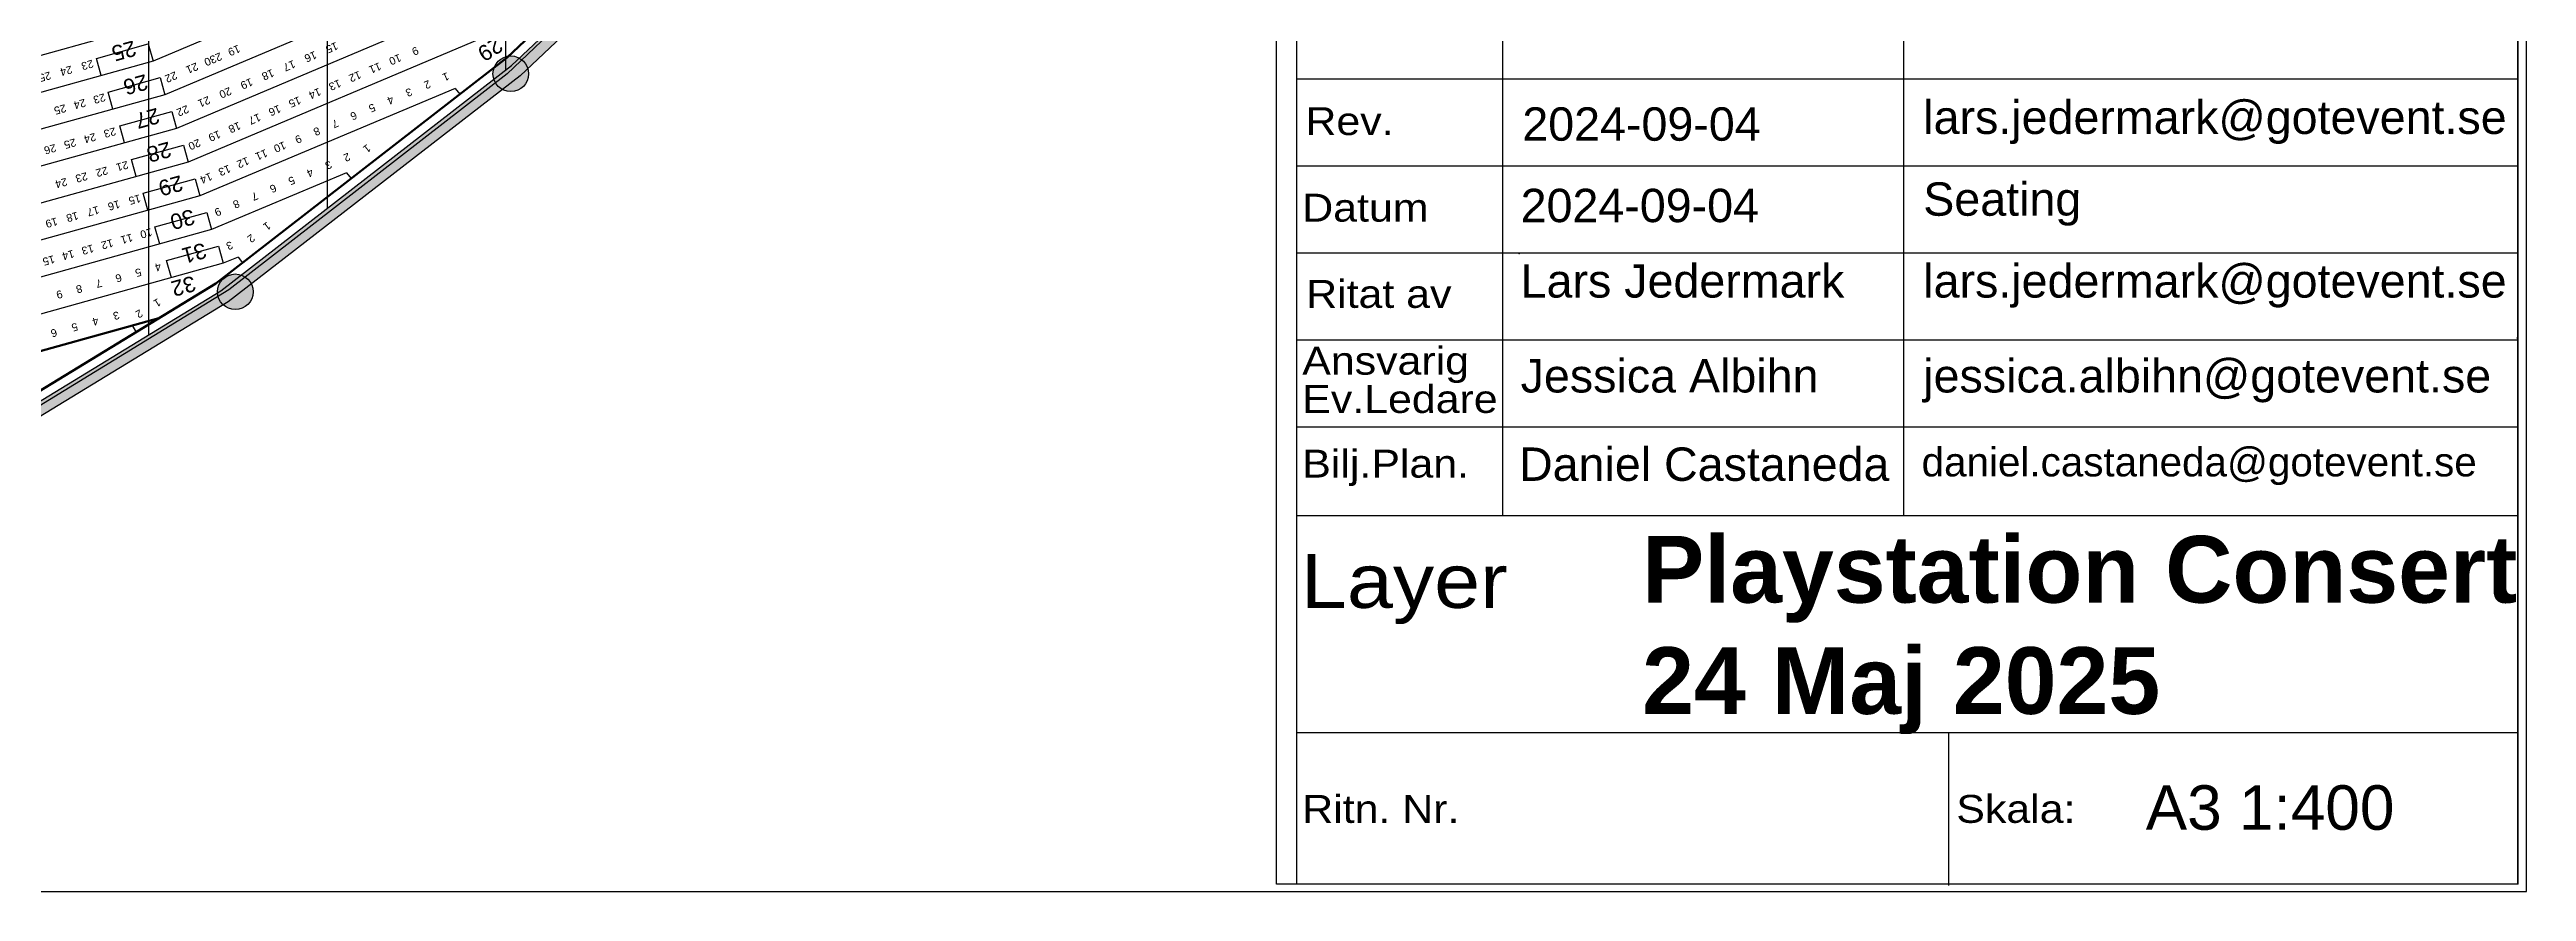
# Model space of a CAD drawing. Header units: millimetres. Extents: x -76108 to 202332, y 27411 to 140378.
# Drawn here: x 146641 to 202332, y 27411 to 46326 of the extents above; entities that cross this region are included whole.
import ezdxf
from ezdxf.enums import TextEntityAlignment as Align

# ---------------------------------------------------------------- set-up
doc = ezdxf.new("R2010")
doc.units = ezdxf.units.MM
doc.header["$LTSCALE"] = 100
doc.layers.get('0').update_dxf_attribs({"linetype": 'CONTINUOUS'})
for name, color, linetype in [('_insida yttervägg arena', 6, 'CONTINUOUS'), ('A-3312-EA-', 7, 'CONTINUOUS'), ('A-3312-FYLL', 7, 'CONTINUOUS'), ('A-3320-EA-', 3, 'CONTINUOUS'), ('A-3320-FYLL', 3, 'CONTINUOUS'), ('G-STOLAR_TELE_2', 3, 'CONTINUOUS'), ('LINOR_HÄNG', 40, 'CONTINUOUS'), ('N-RADER', 252, 'CONTINUOUS'), ('N-RADNUMMER', 4, 'CONTINUOUS'), ('N-STOLNUMMER', 7, 'CONTINUOUS'), ('N-TRAPPA', 254, 'CONTINUOUS'), ('RITHUVUD_A1', 3, 'CONTINUOUS'), ('RITRAM', 3, 'CONTINUOUS')]:
    doc.layers.add(name, color=color, linetype=linetype)
doc.layers.add('SEKTIONER', color=4, linetype='CONTINUOUS', lineweight=70)
doc.layers.add('SVART', color=7, linetype='CONTINUOUS', lineweight=80)
doc.styles.add('ARIAL', font='arial.ttf')
doc.styles.add('ISO', font='ISO')

# ---------------------------------------------------------------- blocks, each defined once
blk = doc.blocks.new('*U38')
at = {"layer": 'G-STOLAR_TELE_2'}
blk.add_circle((0, 0), 400, dxfattribs=at)
blk = doc.blocks.new('*U39')
at = {"layer": 'G-STOLAR_TELE_2'}
blk.add_circle((0, 0), 400, dxfattribs=at)

msp = doc.modelspace()

# ---------------------------------------------------------------- hatches: boundary and pattern name
at = {"layer": 'A-3312-FYLL'}
msp.add_hatch(color=256, dxfattribs=at).paths.add_polyline_path([(129832.5, 31225.9), (136958.2, 33371), (143973.5, 36584.7), (150660, 40657.6), (157173.2, 45688.8), (161383.9, 49663.2), (161149.3, 49854.3), (157029.5, 45965.7), (150490.4, 40905.6), (143832.5, 36850.1), (136852, 33652.3), (129766.1, 31519.2), (122452.6, 30391.1), (118752.6, 30391.1), (115052.6, 30391.1), (107739.1, 31519.2), (100653.2, 33652.3), (93672.7, 36850.1), (87014.8, 40905.6), (80475.7, 45965.7), (76355.9, 49854.3), (76121.3, 49663.2), (80332, 45688.8), (86845.2, 40657.6), (93531.7, 36584.7), (100547, 33371), (107672.7, 31225.9), (115029.6, 30091.1), (118752.6, 30091.1), (122475.6, 30091.1)])
at = {"layer": 'A-3320-FYLL'}
for points in [[(157411.3, 45782.4, 1), (156611.3, 45782.4, 1)], [(151217.2, 40883.8, 1), (150417.2, 40883.8, 1)]]:
    msp.add_hatch(color=256, dxfattribs=at).paths.add_polyline_path(points)

# ---------------------------------------------------------------- linework, layer by layer
at = {"color": 9}
msp.add_lwpolyline([(42980, 27411), (202332, 27411), (202332, 140378), (42980, 140378)], close=True, dxfattribs=at)
at = {"layer": '_insida yttervägg arena', "color": 9}
msp.add_lwpolyline([(144135, 131340.6), (150884.1, 127310.9), (157147, 122309.6), (161229.7, 118425.7), (159972.6, 117383.9), (162841.1, 113601.1), (164195.6, 114618.1), (167368.7, 109271.5), (170127, 101958.3), (171790.5, 94651.7), (172663, 87507.3), (172606.7, 80521.3), (171762.4, 73264.4), (170101.6, 66103.1), (167202.6, 58902.4), (164217.1, 53599), (162838, 54583.5), (159967.1, 50673.7), (161092.9, 49745.5), (156927.3, 45779.5), (150671.1, 40929), (144056.7, 36878.6)], dxfattribs=at)
at = {"layer": 'A-3312-EA-'}
for p, q in [((157029.5, 45965.7), (161149.3, 49854.3)), ((161383.9, 49663.2), (157224.7, 45737.4)), ((150490.4, 40905.6), (157029.5, 45965.7)), ((157224.7, 45737.4), (150660.7, 40658.1)), ((143832.5, 36850.1), (150490.4, 40905.6)), ((150660.7, 40658.1), (143973.5, 36584.7))]:
    msp.add_line(p, q, dxfattribs=at)
at = {"layer": 'LINOR_HÄNG'}
for p, q in [((148865.1, 128284.4), (148865.1, 39915.6)), ((152880.1, 125445.2), (152880.1, 42754.8)), ((156895.1, 122338.3), (156895.1, 45861.7))]:
    msp.add_line(p, q, dxfattribs=at)
at = {"layer": 'N-RADER'}
for p, q in [((156933.6, 46150.2), (160992.9, 49981.7)), ((155537.9, 48837.9), (148968.6, 46067)), ((155907.8, 48125.6), (149231.7, 45309.8)), ((156277.7, 47413.3), (149494.7, 44552.6)), ((148705.6, 46824.3), (142390.7, 45072.3)), ((156647.6, 46701.1), (149757.8, 43795.3)), ((148968.6, 46067), (142564, 44290.1)), ((153419.6, 43427.8), (156933.6, 46150.2)), ((149231.7, 45309.8), (142737.2, 43508)), ((155763, 45452.6), (150020.8, 43038.1)), ((155763, 45452.6), (155863.5, 45321.1)), ((149494.7, 44552.6), (142910.4, 42725.8)), ((149757.8, 43795.3), (143083.7, 41943.7)), ((153320.4, 43557.7), (150283.9, 42280.9)), ((150377.3, 41070.9), (153655.5, 43610.6)), ((153320.4, 43557.7), (153419.6, 43427.8)), ((150020.8, 43038.1), (143256.9, 41161.5)), ((150283.9, 42280.9), (143430.2, 40379.4)), ((150546.9, 41523.6), (143603.4, 39597.2)), ((150883, 41664.9), (150546.9, 41523.6)), ((150883, 41664.9), (150983.1, 41534)), ((143738.6, 37027), (150377.3, 41070.9)), ((148496.3, 40124.5), (143776.7, 38815.1)), ((148496.3, 40124.5), (148584.9, 39979.1))]:
    msp.add_line(p, q, dxfattribs=at)
at = {"layer": 'N-TRAPPA'}
for points in [[(147802.3, 45743.4), (147695.3, 46128.9), (148861.7, 46452.5), (148968.6, 46067)], [(148065.3, 44986.2), (147958.4, 45371.7), (149124.7, 45695.3), (149231.7, 45309.8)], [(148328.3, 44229), (148221.4, 44614.4), (149387.8, 44938), (149494.7, 44552.6)], [(148591.4, 43471.7), (148484.5, 43857.2), (149650.8, 44180.8), (149757.8, 43795.3)], [(148854.4, 42714.5), (148747.5, 43099.9), (149913.9, 43423.5), (150020.8, 43038.1)], [(149117.5, 41957.3), (149010.6, 42342.7), (150176.9, 42666.3), (150283.9, 42280.9)], [(149380.5, 41200), (149273.6, 41585.5), (150440, 41909.1), (150546.9, 41523.6)]]:
    msp.add_lwpolyline(points, dxfattribs=at)
at = {"layer": 'RITHUVUD_A1'}
msp.add_line((202136.4, 45197.7), (202136.4, 27572.7), dxfattribs=at)
msp.add_point((179680.6, 41741.4), dxfattribs=at)
at = {"layer": 'RITRAM'}
for p, q in [((202135.9, 27568.9), (202135.9, 61537.2)), ((174675.6, 51515.9), (174675.6, 35862.4)), ((179308, 49582.2), (179308, 35873.4)), ((188336, 35848.8), (188336, 49582.2)), ((174675.6, 45672.2), (202135.9, 45672.2)), ((174675.6, 43717.2), (202135.9, 43717.2)), ((174675.6, 41762.2), (202135.9, 41762.2)), ((174675.6, 39807.2), (202135.9, 39807.2)), ((202115.2, 39838.9), (202115.2, 39850.9)), ((174675.6, 37852.2), (202135.9, 37852.2)), ((174675.6, 35862.4), (174675.6, 27568.9)), ((174675.6, 35855.4), (202135.9, 35855.4)), ((174675.6, 30981.4), (202135.9, 30981.4)), ((189345.8, 27541), (189345.8, 30979.3))]:
    msp.add_line(p, q, dxfattribs=at)
msp.add_lwpolyline([(202136.4, 27572.7), (174226.7, 27572.7), (174226.7, 61953.4), (202136.4, 61953.4)], close=True, dxfattribs=at)
at = {"layer": 'SEKTIONER'}
msp.add_line((149097.3, 40291.2), (143776.7, 38815.1), dxfattribs=at)
msp.add_lwpolyline([(160992.9, 49981.7), (156933.6, 46150.2), (150377.3, 41070.9), (143738.6, 37027), (136781.2, 33839.9), (129721.8, 31714.8), (122531, 30605.5)], dxfattribs=at)

# ---------------------------------------------------------------- block references
at = {"layer": 'A-3320-EA-'}
for name, p in [('*U39', (157011.3, 45782.4)), ('*U38', (150817.2, 40883.8))]:
    msp.add_blockref(name, p, dxfattribs=at)

# ---------------------------------------------------------------- texts
at = {"layer": 'N-RADNUMMER', "style": 'ARIAL'}
for s, rotation, p in [('25', 195.51581, (148530.9, 46535.7)), ('29', 212.04062, (156690.1, 46623.1)), ('26', 195.51581, (148794, 45778.5)), ('27', 195.51581, (149057, 45021.2)), ('28', 195.51581, (149320.1, 44264)), ('29', 195.51581, (149583.1, 43506.8)), ('30', 195.51581, (149846.2, 42749.5)), ('31', 195.51581, (150109.2, 41992.3)), ('32', 195.51581, (149868.9, 41250.9))]:
    msp.add_text(s, height=350, rotation=rotation, dxfattribs=at).set_placement(p)
at = {"layer": 'N-STOLNUMMER', "style": 'ARIAL'}
for s, rotation, p in [('230', 202.92624, (150265.2, 46235.5)), ('19', 202.92624, (150737.7, 46435.3)), ('16', 202.92624, (152456.9, 46294)), ('15', 202.92624, (152935.8, 46496.5)), ('10', 202.92624, (154359.3, 46230.1)), ('9', 202.92624, (154810.6, 46421)), ('25', 195.50621, (146501.7, 45849.6)), ('24', 195.50621, (146978.7, 45982)), ('23', 195.50621, (147455.7, 46114.3)), ('22', 202.92624, (149320.3, 45835.8)), ('21', 202.92624, (149792.7, 46035.7)), ('19', 202.92624, (151020.1, 45686.3)), ('18', 202.92624, (151499, 45888.9)), ('17', 202.92624, (151977.9, 46091.4)), ('12', 202.92624, (153456.7, 45848.4)), ('11', 202.92624, (153908, 46039.3)), ('1', 202.92624, (155497.3, 45843)), ('24', 195.50621, (147284, 45236.4)), ('23', 195.50621, (147725.3, 45358.9)), ('21', 202.92624, (150062.2, 45281.2)), ('20', 202.92624, (150541.2, 45483.7)), ('15', 202.92624, (152102.8, 45275.7)), ('14', 202.92624, (152554.1, 45466.6)), ('13', 202.92624, (153005.4, 45657.5)), ('4', 202.92624, (154253.9, 45317.1)), ('3', 202.92624, (154668.4, 45492.4)), ('2', 202.92624, (155082.9, 45667.7)), ('25', 195.50621, (146842.6, 45114)), ('23', 195.50621, (147961.2, 44594.1)), ('22', 202.92624, (149583.3, 45078.6)), ('18', 202.92624, (150749, 44703.1)), ('17', 202.92624, (151200.2, 44894)), ('16', 202.92624, (151651.5, 45084.9)), ('8', 202.92624, (152596.1, 44615.9)), ('7', 202.92624, (153010.6, 44791.2)), ('6', 202.92624, (153425, 44966.5)), ('5', 202.92624, (153839.5, 45141.8)), ('26', 195.50621, (146616.9, 44221.2)), ('25', 195.50621, (147065, 44345.5)), ('24', 195.50621, (147513.1, 44469.8)), ('20', 202.92624, (149846.4, 44321.4)), ('19', 202.92624, (150297.7, 44512.2)), ('11', 202.92624, (151352.8, 44090)), ('10', 202.92624, (151767.2, 44265.3)), ('9', 202.92624, (152181.7, 44440.6)), ('2', 202.92624, (153273.6, 44034)), ('1', 217.76569, (153694.5, 44210)), ('24', 195.50621, (146867.3, 43460.4)), ('23', 195.50621, (147325, 43587.4)), ('22', 195.50621, (147782.7, 43714.4)), ('21', 195.50621, (148240.4, 43841.3)), ('14', 202.92624, (150109.4, 43564.1)), ('13', 202.92624, (150523.9, 43739.4)), ('12', 202.92624, (150938.3, 43914.7)), ('5', 202.92624, (152030.3, 43508.1)), ('4', 202.92624, (152444.7, 43683.4)), ('3', 202.92624, (152859.2, 43858.7)), ('16', 195.50621, (148052.3, 42958.9)), ('15', 195.50621, (148519.6, 43088.6)), ('8', 202.92624, (150786.9, 42982.2)), ('7', 202.92624, (151201.4, 43157.5)), ('6', 202.92624, (151615.8, 43332.8)), ('19', 195.50621, (146650.3, 42570)), ('18', 195.50621, (147117.6, 42699.6)), ('17', 195.50621, (147584.9, 42829.3)), ('9', 202.92624, (150372.5, 42806.9)), ('1', 217.76569, (151446.1, 42468.1)), ('14', 195.50621, (147024.9, 41843.7)), ('13', 195.50621, (147463.3, 41965.3)), ('12', 195.50621, (147901.8, 42087)), ('11', 195.50621, (148340.2, 42208.6)), ('10', 195.50621, (148778.6, 42330.2)), ('3', 202.92624, (150635.5, 42049.6)), ('2', 217.76569, (151090.3, 42192.5)), ('15', 195.50621, (146586.5, 41722)), ('6', 195.50621, (148156.9, 41327.5)), ('5', 195.50621, (148600.2, 41450.5)), ('4', 195.50621, (149043.4, 41573.5)), ('9', 195.50621, (146827.1, 40958.6)), ('8', 195.50621, (147270.4, 41081.6)), ('7', 195.50621, (147713.7, 41204.6)), ('1', 211.35573, (148990.5, 40755.1)), ('5', 195.50621, (147170, 40223.5)), ('4', 195.50621, (147637.3, 40353.2)), ('3', 195.50621, (148104.7, 40482.8)), ('2', 211.35573, (148584.8, 40507.9)), ('6', 195.50621, (146702.6, 40093.8))]:
    msp.add_text(s, height=175, rotation=rotation, dxfattribs=at).set_placement(p, align=Align.BOTTOM_CENTER)
at = {"layer": 'RITHUVUD_A1', "color": 6, "style": 'ARIAL', "width": 1.1}
for s, height, p in [('Rev.', 627.16, (174878.6, 44404.8)), ('Datum', 627.16, (174807.5, 42460.2)), ('Ritat av', 627.16, (174895.4, 40522.5)), ('Ansvarig', 627.16, (174807.5, 39022)), ('Ev.Ledare', 627.16, (174807.5, 38161.7)), ('Bilj.Plan.', 627.16, (174807.5, 36709.5)), ('Layer', 1209.52, (174777, 33781.2)), ('Ritn. Nr.', 627.16, (174807.5, 28950.6)), ('Skala:', 627.16, (189513, 28951.7))]:
    msp.add_text(s, height=height, dxfattribs=at).set_placement(p)
at = {"layer": 'RITHUVUD_A1', "color": 4, "insert": (182448.5, 35398.8), "char_height": 1500, "width": 20734.66, "attachment_point": 1, "style": 'ARIAL'}
msp.add_mtext('{\\fArial|b1|i0|c0|p34;Playstation Consert\\P24 Maj 2025}', dxfattribs=at)
at = {"layer": 'SVART', "attachment_point": 1, "style": 'ISO'}
for s, width, heights, insert, char_height in [('{\\fArial|b0|i0|c0|p34;lars.jedermark@gotevent.se}', 8217.169, [-984.3], (188769.7, 45180.6), 750), ('{\\fArial|b0|i0|c0|p34;2024-09-04}', 8217.169, [-765.9], (179754.8, 45028.1), 750), ('{\\fArial|b0|i0|c0|p34;2024-09-04}', 8217.169, [-765.9], (179717.5, 43197.9), 750), ('{\\fArial|b0|i0|c0|p34;Seating}', 8217.169, [-983.3], (188769.7, 43342.7), 750), ('{\\fArial|b0|i0|c0|p34;Lars Jedermark}', 8217.169, [-762.8], (179717.5, 41503.8), 750), ('{\\fArial|b0|i0|c0|p34;lars.jedermark@gotevent.se}', 8217.169, [-984.3], (188769.7, 41503.8), 750), ('{\\fArial|b0|i0|c0|p34;Jessica Albihn}', 8217.169, [-762.8], (179717.5, 39371.3), 750), ('{\\fArial|b0|i0|c0|p34;jessica.albihn@gotevent.se}', 8217.169, [-984.3], (188769.7, 39371.3), 750), ('{\\fArial|b0|i0|c0|p34;Daniel Castaneda}', 8468.151, [1937.1], (179680.7, 37385.8), 750), ('{\\fArial|b0|i0|c0|p34;daniel.castaneda@gotevent.se}', 13133.569, [1048.3], (188732.9, 37385.8), 650), ('{\\fArial|b0|i0|c0|p34;A3 1:400}', 8217.169, [-1021.8], (193771.5, 29796.1), 1000)]:
    msp.add_mtext_dynamic_manual_height_columns(s, width=width, gutter_width=1250, heights=heights, dxfattribs=dict(at, insert=insert, char_height=char_height))

doc.saveas('drawing.dxf')
